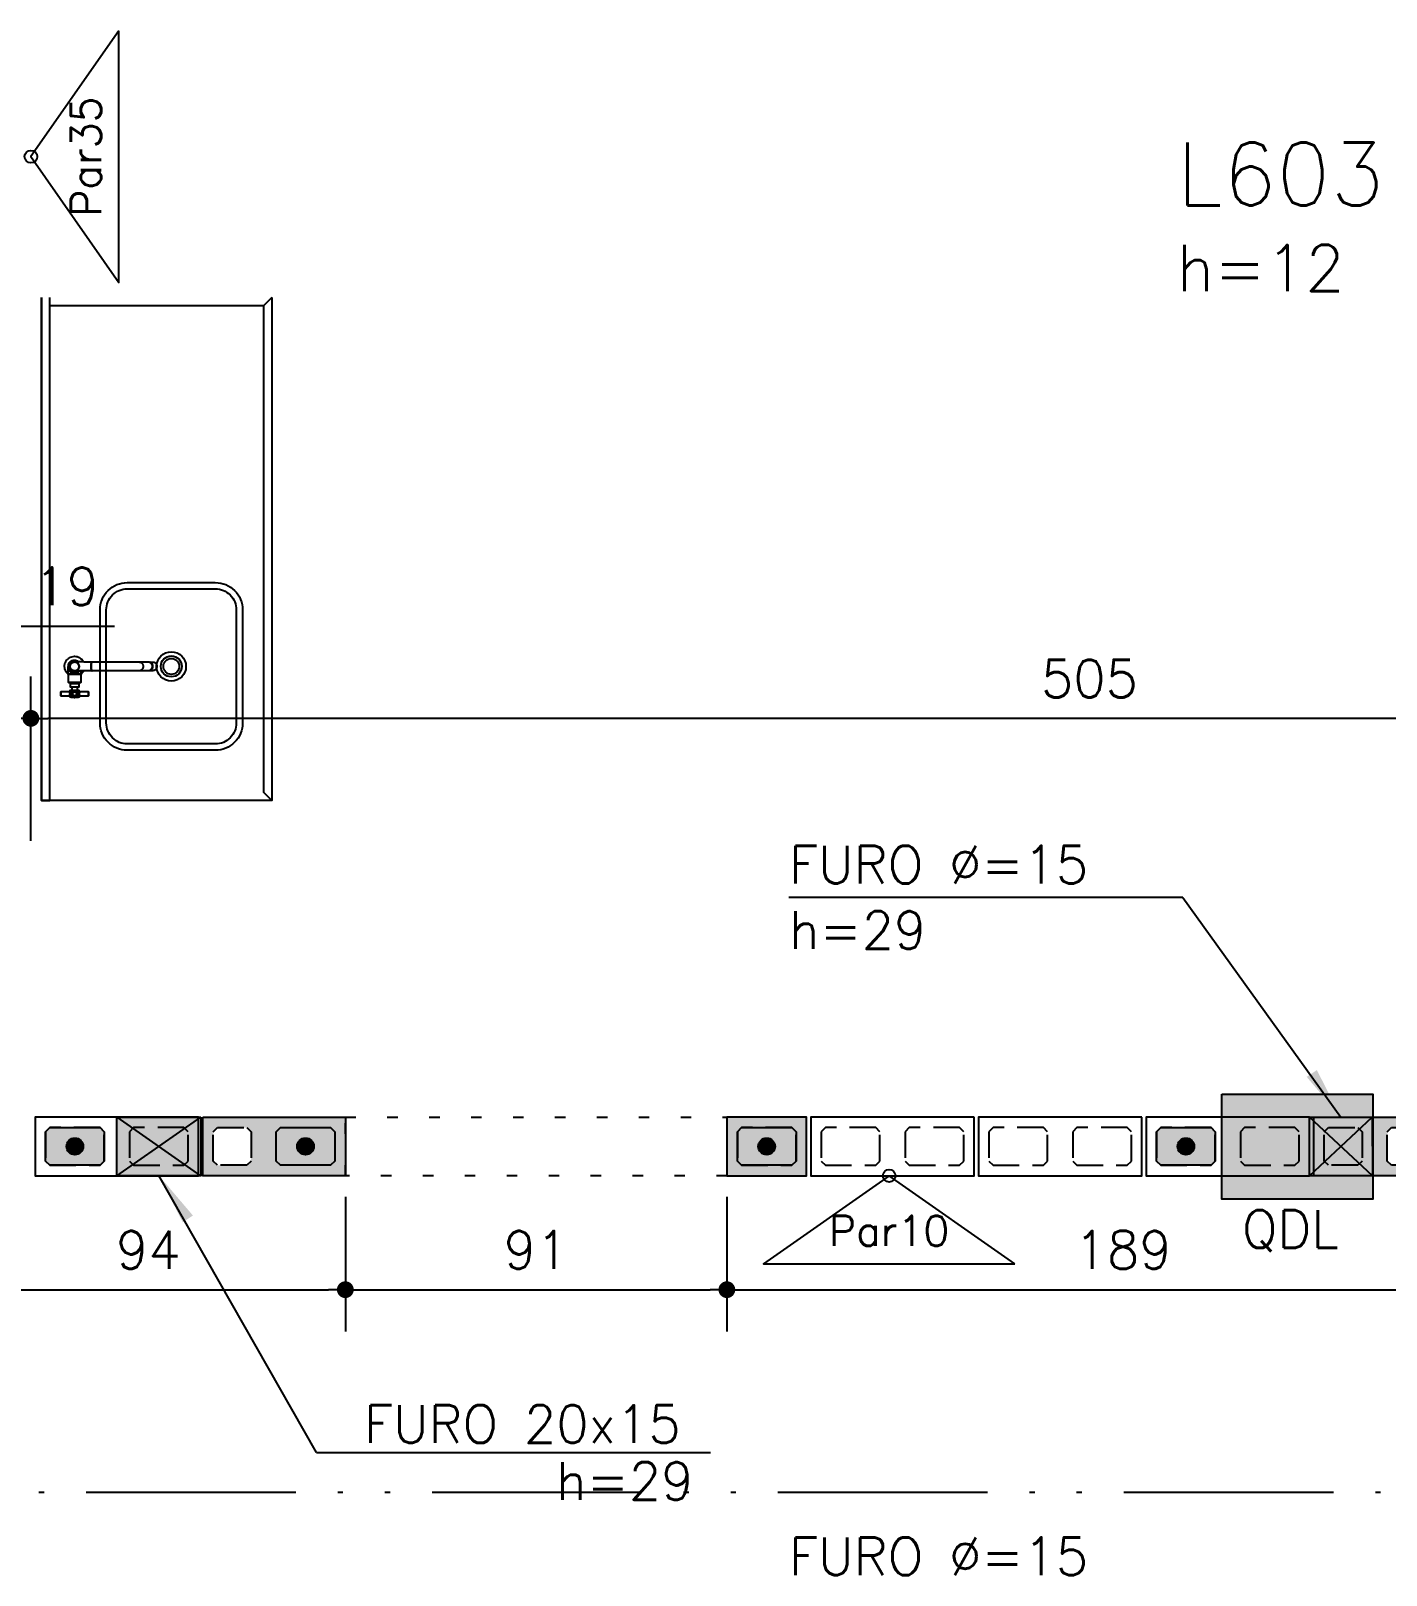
# Model space of a CAD drawing. Extents: x -14651 to 3496, y -4567 to 1191.
# Drawn here: x 1483.5 to 1806.8, y 391.1 to 759.5 of the extents above; entities that cross this region are included whole.
import ezdxf
from ezdxf.enums import TextEntityAlignment as Align

# ---------------------------------------------------------------- set-up
doc = ezdxf.new("R2010")
doc.units = 0
doc.header["$LTSCALE"] = 25
for name, pattern in [('DASHED2', [0.375, 0.25, -0.125]), ('ESTILO_TQS_0002', [0.4, 0.1, -0.3]), ('ESTILO_TQS_0004', [3.3, 2, -0.4, 0.05, -0.4, 0.05, -0.4])]:
    doc.linetypes.add(name, pattern=pattern)
for name, color, linetype in [('213', 252, 'Continuous'), ('241', 2, 'Continuous'), ('247', 50, 'Continuous'), ('248', 100, 'Continuous'), ('ABERTURAS', 53, 'Continuous'), ('ALVENARIA NÃO ESTRUTURAL', 242, 'Continuous'), ('Arranque', 14, 'Continuous'), ('COTA', 1, 'Continuous'), ('EIXOS', 1, 'ESTILO_TQS_0004'), ('FERRO', 5, 'Continuous'), ('H2', 252, 'Continuous'), ('L-D', 2, 'Continuous'), ('L-N', 4, 'Continuous'), ('Linha_fina', 1, 'Continuous'), ('Pena_2', 2, 'Continuous'), ('PORTA', 3, 'ESTILO_TQS_0002'), ('PROJ', 252, 'Continuous'), ('T1', 2, 'Continuous'), ('TJANELA', 2, 'Continuous'), ('VIGA', 3, 'Continuous')]:
    doc.layers.add(name, color=color, linetype=linetype)
doc.styles.add('COTA', font='romans.shx')
doc.styles.get("Standard").update_dxf_attribs({"font": 'romans.shx'})
doc.styles.add('Texto1', font='romans.shx', dxfattribs={"height": 9})
doc.dimstyles.new('forma', dxfattribs={"dimscale": 5, "dimtxt": 1.8, "dimasz": 0.8, "dimexe": 2, "dimexo": 1, "dimgap": 1, "dimtad": 1, "dimdec": 1, "dimzin": 9, "dimtxsty": 'COTA', "dimblk1": 'DOT', "dimblk2": 'DOT', "dimsah": 1, "dimcen": 0, "dimdle": 1, "dimclrd": 256, "dimclre": 256, "dimclrt": 2, "dimadec": 0, "dimazin": 0, "dimtfac": 1, "dimtdec": 0, "dimtmove": 0, "dimatfit": 3, "dimfxl": 1, "dimtolj": 1, "dimtzin": 0, "dimarcsym": 0})

# ---------------------------------------------------------------- blocks, each defined once
blk = doc.blocks.new('P3515')
at = {"layer": '248'}
h = blk.add_hatch(color=100, dxfattribs=at)
h.paths.add_polyline_path([(17, 7), (-17, 7), (-17, -7), (17, -7)])
h.paths.add_polyline_path([(-5.5, -3.5), (-6.5, -4.5), (-13.5, -4.5), (-14.5, -3.5), (-14.5, 3.5), (-13.5, 4.5), (-6.5, 4.5), (-5.5, 3.5)], flags=16)
h.paths.add_polyline_path([(0.5, 3.5), (1.5, 4.5), (13.5, 4.5), (14.5, 3.5), (14.5, -3.5), (13.5, -4.5), (1.5, -4.5), (0.5, -3.5)], flags=16)
blk.add_lwpolyline([(-17, -7), (17, -7), (17, 7), (-17, 7), (-17, -7)])
at = {"color": 1, "linetype": 'DASHED2'}
for points in [[(-14.5, -3.5), (-13.5, -4.5), (-6.5, -4.5), (-5.5, -3.5), (-5.5, 3.5), (-6.5, 4.5), (-13.5, 4.5), (-14.5, 3.5), (-14.5, -3.5)], [(0.5, -3.5), (1.5, -4.5), (13.5, -4.5), (14.5, -3.5), (14.5, 3.5), (13.5, 4.5), (1.5, 4.5), (0.5, 3.5), (0.5, -3.5)]]:
    blk.add_lwpolyline(points, dxfattribs=at)
blk = doc.blocks.new('P4015', base_point=(5842102.11612, -8124149.02973))
blk.add_lwpolyline([(5842082.61612, -8124156.02973), (5842121.61612, -8124156.02973), (5842121.61612, -8124142.02973), (5842082.61612, -8124142.02973), (5842082.61612, -8124156.02973)])
at = {"color": 1, "linetype": 'DASHED2'}
for points in [[(5842085.11612, -8124152.52973), (5842086.11612, -8124153.52973), (5842098.11612, -8124153.52973), (5842099.11612, -8124152.52973), (5842099.11612, -8124145.52973), (5842098.11612, -8124144.52973), (5842086.11612, -8124144.52973), (5842085.11612, -8124145.52973), (5842085.11612, -8124152.52973)], [(5842105.11612, -8124152.52973), (5842106.11612, -8124153.52973), (5842118.11612, -8124153.52973), (5842119.11612, -8124152.52973), (5842119.11612, -8124145.52973), (5842118.11612, -8124144.52973), (5842106.11612, -8124144.52973), (5842105.11612, -8124145.52973), (5842105.11612, -8124152.52973)]]:
    blk.add_lwpolyline(points, dxfattribs=at)
blk = doc.blocks.new('P2015')
at = {"layer": '247'}
h = blk.add_hatch(color=50, dxfattribs=at)
h.paths.add_polyline_path([(9.5, 7), (-9.5, 7), (-9.5, -7), (9.5, -7)])
h.paths.add_polyline_path([(6, -4.5), (-6, -4.5), (-7, -3.5), (-7, 3.5), (-6, 4.5), (6, 4.5), (7, 3.5), (7, -3.5)], flags=16)
blk.add_lwpolyline([(-9.5, -7), (9.5, -7), (9.5, 7), (-9.5, 7), (-9.5, -7)])
at = {"color": 1, "linetype": 'DASHED2'}
blk.add_lwpolyline([(-7, -3.5), (-6, -4.5), (6, -4.5), (7, -3.5), (7, 3.5), (6, 4.5), (-6, 4.5), (-7, 3.5), (-7, -3.5)], dxfattribs=at)
blk = doc.blocks.new('GR-1409')
at = {"layer": '213'}
h = blk.add_hatch(color=256, dxfattribs=at)
h.paths.add_polyline_path([(-6, 4.5), (-7, 3.5), (-7, -3.5), (-6, -4.5), (6, -4.5), (7, -3.5), (7, 3.5), (6, 4.5)])
h.paths.add_polyline_path([(-2, 0, 1), (2, 0, 1)], flags=16)
at = {"layer": 'Arranque'}
blk.add_hatch(color=256, dxfattribs=at).paths.add_polyline_path([(-2, 0, 1), (2, 0, 1)])
at = {"layer": '213'}
blk.add_lwpolyline([(-7, 3.5), (-6, 4.5), (6, 4.5), (7, 3.5), (7, -3.5), (6, -4.5), (-6, -4.5), (-7, -3.5), (-7, 3.5)], dxfattribs=at)
at = {"layer": 'FERRO', "linetype": 'Continuous'}
blk.add_circle((0, 0), 2, dxfattribs=at)
blk = doc.blocks.new('A$C8e916747')
at = {"layer": 'PROJ'}
for p, q in [((1657.24, -581.7), (1657.24, -581.7)), ((1657.24, -583.5), (1657.24, -581.7)), ((1658.78, -580.6), (1658.75, -580.6)), ((1658.82, -580.6), (1658.78, -580.6)), ((1660.25, -583.5), (1657.24, -583.5)), ((1660.22, -585.51), (1657.27, -585.51)), ((1657.54, -583.6), (1657.54, -583.5)), ((1658.75, -582.7), (1658.77, -582.7)), ((1658.77, -582.7), (1658.82, -582.7)), ((1659.95, -583.5), (1659.95, -583.6)), ((1660.25, -582.7), (1660.25, -583.5)), ((1655.54, -588.75), (1655.54, -587.64)), ((1659.92, -588.9), (1657.57, -588.9)), ((1657.59, -587.59), (1658.52, -587.59)), ((1657.74, -585.71), (1659.75, -585.71)), ((1659.6, -589.1), (1657.89, -589.1)), ((1658.97, -587.59), (1659.9, -587.59)), ((1661.95, -587.64), (1661.95, -588.75))]:
    blk.add_line(p, q, dxfattribs=at)
for points in [[(1705.81, -493.65), (1705.81, -613.65), (1650.81, -613.65), (1650.81, -493.65)], [(1650.81, -493.65), (1650.81, -613.65), (1652.81, -613.65), (1652.81, -493.65)], [(1703.81, -495.65), (1652.81, -495.65), (1652.81, -493.65)], [(1705.81, -493.65), (1703.81, -495.65), (1703.81, -611.65), (1705.81, -613.65)], [(1660.91, -582.7), (1658.81, -582.7), (1658.74, -582.7), (1658.67, -582.69), (1658.61, -582.69), (1658.56, -582.68), (1658.54, -582.68), (1658.51, -582.67), (1658.49, -582.67), (1658.48, -582.66), (1658.46, -582.66), (1658.45, -582.66), (1658.44, -582.65), (1658.42, -582.65), (1658.4, -582.64), (1658.38, -582.63), (1658.36, -582.63), (1658.35, -582.62), (1658.33, -582.61), (1658.31, -582.6), (1658.28, -582.59), (1658.25, -582.57), (1658.22, -582.56), (1658.19, -582.54), (1658.15, -582.51), (1658.1, -582.47), (1658.05, -582.43), (1657.99, -582.38), (1657.95, -582.33), (1657.9, -582.27), (1657.86, -582.21), (1657.82, -582.14), (1657.79, -582.07), (1657.76, -582), (1657.74, -581.93), (1657.72, -581.85), (1657.71, -581.78), (1657.7, -581.7), (1657.7, -581.62), (1657.71, -581.55), (1657.72, -581.47), (1657.73, -581.4), (1657.75, -581.32), (1657.78, -581.25), (1657.81, -581.18), (1657.85, -581.12), (1657.89, -581.05), (1657.93, -580.99), (1657.98, -580.94), (1658.02, -580.9), (1658.06, -580.86), (1658.08, -580.85), (1658.09, -580.83), (1658.11, -580.82), (1658.13, -580.81), (1658.15, -580.79), (1658.17, -580.78), (1658.19, -580.76), (1658.21, -580.75), (1658.24, -580.74), (1658.27, -580.72), (1658.3, -580.7), (1658.34, -580.69), (1658.42, -580.66), (1658.51, -580.64), (1658.6, -580.62), (1658.71, -580.6), (1658.81, -580.6)], [(1660.91, -580.6), (1658.78, -580.6)], [(1676.73, -582.64), (1676.87, -582.56), (1677, -582.46), (1677.11, -582.33), (1677.2, -582.18), (1677.27, -582.01), (1677.31, -581.83), (1677.32, -581.65), (1677.31, -581.47), (1677.27, -581.29), (1677.2, -581.13), (1677.11, -580.98), (1677, -580.85), (1676.87, -580.74), (1676.73, -580.66), (1676.72, -580.66)], [(1660.15, -583.6), (1657.34, -583.6)], [(1659.85, -585.61), (1657.64, -585.61)], [(1657.89, -589), (1659.6, -589)], [(1659.36, -586.62), (1658.13, -586.62)], [(1658.13, -587.39), (1659.36, -587.39)]]:
    blk.add_lwpolyline(points, dxfattribs=at)
for points in [[(1692.31, -601.65), (1671.31, -601.65, -0.414214), (1664.81, -595.15), (1664.81, -568.15, -0.414214), (1671.31, -561.65), (1692.31, -561.65, -0.414214), (1698.81, -568.15), (1698.81, -595.15, -0.414214)], [(1692.31, -600.15), (1671.31, -600.15, -0.414214), (1666.31, -595.15), (1666.31, -568.15, -0.414214), (1671.31, -563.15), (1692.31, -563.15, -0.414214), (1697.31, -568.15), (1697.31, -595.15, -0.414214)], [(1657.54, -583.6), (1657.54, -583.5), (1657.24, -583.5), (1657.24, -581.68), (1657.24, -581.7), (1657.25, -581.7), (1657.25, -581.53), (1657.29, -581.29), (1657.36, -581.06), (1657.48, -580.84), (1657.63, -580.65), (1657.81, -580.48), (1657.96, -580.37), (1658.18, -580.26), (1658.41, -580.19), (1658.65, -580.15), (1658.75, -580.15), (1658.99, -580.17), (1659.23, -580.23), (1659.45, -580.32), (1659.53, -580.37), (1659.73, -580.52), (1659.82, -580.6), (1658.8, -580.6), (1658.79, -580.6, -0.956818), (1658.79, -582.7), (1658.81, -582.7, -0.005512), (1658.78, -582.7), (1658.81, -582.7), (1660.25, -582.7), (1660.25, -583.5), (1659.95, -583.5), (1659.95, -583.6)], [(1657.57, -587.56, 0.023181), (1657.59, -587.59), (1658.52, -587.59), (1658.57, -587.58), (1658.64, -587.56), (1658.73, -587.56), (1658.82, -587.56), (1658.91, -587.58), (1658.97, -587.59), (1659.9, -587.59, 0.022959), (1659.92, -587.56, 0.366689), (1659.72, -587.39), (1659.36, -587.39), (1658.13, -587.39), (1657.77, -587.39, 0.366483)], [(1658.15, -588.27), (1658.14, -588.18), (1658.15, -588.1), (1658.16, -588.03), (1658.18, -587.97), (1658.2, -587.92), (1658.22, -587.87), (1658.25, -587.82), (1658.28, -587.78), (1658.31, -587.74), (1658.37, -587.69), (1658.43, -587.64), (1658.48, -587.61), (1658.52, -587.59), (1658.53, -587.63), (1658.54, -587.68, -0.192103), (1658.95, -587.68), (1658.96, -587.64), (1658.97, -587.59), (1659.02, -587.62), (1659.07, -587.65), (1659.11, -587.68), (1659.15, -587.71), (1659.18, -587.75), (1659.23, -587.81), (1659.28, -587.89), (1659.31, -587.98), (1659.33, -588.05), (1659.34, -588.1), (1659.34, -588.15), (1659.35, -588.2), (1659.34, -588.27), (1659.33, -588.35), (1659.31, -588.42), (1659.29, -588.47), (1659.27, -588.52), (1659.24, -588.57), (1659.21, -588.61), (1659.16, -588.67), (1659.09, -588.73), (1659.01, -588.78), (1658.92, -588.82), (1658.84, -588.84), (1658.78, -588.84), (1658.72, -588.84), (1658.66, -588.84), (1658.61, -588.83), (1658.55, -588.81), (1658.48, -588.78), (1658.42, -588.74), (1658.38, -588.71), (1658.34, -588.68), (1658.31, -588.64), (1658.28, -588.6), (1658.23, -588.54), (1658.19, -588.45), (1658.16, -588.36)], [(1658.97, -587.69), (1658.96, -587.69, -0.017847), (1659, -587.7), (1658.99, -587.7, -0.017789), (1659.03, -587.72), (1659.02, -587.72, -0.021587), (1659.06, -587.74), (1659.05, -587.73, -0.027178), (1659.1, -587.77), (1659.09, -587.76, -0.016694), (1659.12, -587.79), (1659.12, -587.79, -0.029524), (1659.16, -587.83), (1659.15, -587.82, -0.024437), (1659.19, -587.87), (1659.18, -587.86, -0.02481), (1659.21, -587.9), (1659.21, -587.89, -0.023752), (1659.23, -587.94), (1659.23, -587.93, -0.022023), (1659.25, -587.97), (1659.25, -587.96, -0.022441), (1659.27, -588.01), (1659.26, -588, -0.022868), (1659.28, -588.05), (1659.27, -588.04, -0.020181), (1659.29, -588.08), (1659.28, -588.08, -0.015814), (1659.29, -588.11), (1659.29, -588.1, -0.015915), (1659.29, -588.14), (1659.29, -588.13, -0.025741), (1659.3, -588.19), (1659.3, -588.18, -0.018498), (1659.3, -588.22), (1659.3, -588.22, -0.017313), (1659.29, -588.25), (1659.29, -588.25, -0.018157), (1659.29, -588.29), (1659.29, -588.28, -0.018149), (1659.28, -588.32), (1659.28, -588.31, -0.018439), (1659.27, -588.35), (1659.28, -588.34, -0.018647), (1659.26, -588.38), (1659.27, -588.37, -0.018581), (1659.25, -588.41), (1659.26, -588.4, -0.021766), (1659.24, -588.45), (1659.24, -588.44, -0.026407), (1659.21, -588.49), (1659.22, -588.48, -0.026609), (1659.19, -588.53), (1659.19, -588.52, -0.026914), (1659.16, -588.56), (1659.16, -588.55, -0.025672), (1659.12, -588.59), (1659.13, -588.59, -0.023779), (1659.09, -588.62), (1659.1, -588.62, -0.024124), (1659.06, -588.65), (1659.07, -588.64, -0.024539), (1659.02, -588.67), (1659.03, -588.67, -0.024082), (1658.98, -588.69), (1658.99, -588.69, -0.023177), (1658.95, -588.71), (1658.96, -588.7, -0.023669), (1658.91, -588.72), (1658.92, -588.72, -0.024126), (1658.87, -588.73), (1658.88, -588.73, -0.020906), (1658.83, -588.74), (1658.84, -588.74, -0.015716), (1658.8, -588.74), (1658.81, -588.74, -0.01579), (1658.78, -588.74), (1658.78, -588.74, -0.016075), (1658.75, -588.75), (1658.76, -588.75, -0.016281), (1658.72, -588.74), (1658.73, -588.74, -0.016316), (1658.69, -588.74), (1658.7, -588.74, -0.01533), (1658.66, -588.74), (1658.67, -588.74, -0.013711), (1658.64, -588.74), (1658.65, -588.74, -0.013749), (1658.62, -588.73), (1658.62, -588.73, -0.013768), (1658.59, -588.72), (1658.6, -588.73, -0.015624), (1658.57, -588.72), (1658.57, -588.72, -0.018303), (1658.54, -588.7), (1658.54, -588.71, -0.018249), (1658.51, -588.69), (1658.51, -588.69, -0.018455), (1658.48, -588.68), (1658.49, -588.68, -0.018647), (1658.45, -588.66), (1658.46, -588.66, -0.018591), (1658.42, -588.64), (1658.43, -588.65, -0.021186), (1658.39, -588.62), (1658.4, -588.62, -0.025016), (1658.36, -588.59), (1658.37, -588.6, -0.025258), (1658.33, -588.56), (1658.34, -588.56, -0.025603), (1658.3, -588.52), (1658.31, -588.53, -0.024312), (1658.28, -588.49), (1658.28, -588.49, -0.022281), (1658.26, -588.45), (1658.26, -588.46, -0.022662), (1658.24, -588.42), (1658.24, -588.42, -0.023081), (1658.23, -588.38), (1658.23, -588.39, -0.023127), (1658.21, -588.34), (1658.22, -588.35, -0.022918), (1658.2, -588.3), (1658.21, -588.31, -0.020264), (1658.2, -588.27), (1658.2, -588.27, -0.015918), (1658.2, -588.24), (1658.2, -588.24, -0.015999), (1658.19, -588.21), (1658.19, -588.22, -0.556946)], [(1658.29, -588.19, -1), (1659.2, -588.19, -1)]]:
    blk.add_lwpolyline(points, format="xyb", close=True, dxfattribs=at)
for points in [[(1662.82, -582.61), (1662.79, -582.55), (1662.76, -582.47), (1662.74, -582.4), (1662.73, -582.34), (1662.72, -582.28), (1662.71, -582.22), (1662.7, -582.14), (1662.69, -582.07), (1662.68, -581.99), (1662.67, -581.91), (1662.67, -581.82), (1662.67, -581.74), (1662.67, -581.65), (1662.67, -581.56), (1662.67, -581.48), (1662.67, -581.39), (1662.68, -581.31), (1662.69, -581.23), (1662.7, -581.16), (1662.71, -581.09), (1662.72, -581.02), (1662.73, -580.96), (1662.74, -580.91), (1662.76, -580.83), (1662.79, -580.75), (1662.82, -580.69), (1662.85, -580.65), (1662.88, -580.61), (1662.9, -580.61), (1662.88, -580.61), (1662.87, -580.63), (1662.85, -580.64), (1662.84, -580.66), (1662.82, -580.68), (1662.81, -580.71), (1662.8, -580.74), (1662.78, -580.77), (1662.77, -580.81), (1662.76, -580.86), (1662.74, -580.91), (1662.73, -580.96), (1662.72, -581.02), (1662.71, -581.09), (1662.7, -581.16), (1662.69, -581.23), (1662.68, -581.31), (1662.67, -581.39), (1662.67, -581.48), (1662.67, -581.56), (1662.67, -581.65), (1662.67, -581.74), (1662.67, -581.82), (1662.67, -581.91), (1662.68, -581.99), (1662.69, -582.07), (1662.7, -582.14), (1662.71, -582.22), (1662.72, -582.28), (1662.73, -582.34), (1662.74, -582.4), (1662.76, -582.45), (1662.77, -582.49), (1662.78, -582.53), (1662.8, -582.56), (1662.81, -582.59), (1662.82, -582.62), (1662.84, -582.64), (1662.85, -582.66), (1662.87, -582.68), (1662.9, -582.7), (1662.91, -582.7), (1662.88, -582.69), (1662.85, -582.65)], [(1657.5, -588.7), (1657.51, -588.68), (1657.52, -588.66), (1657.53, -588.64), (1657.54, -588.61), (1657.56, -588.58), (1657.57, -588.55), (1657.59, -588.51), (1657.6, -588.47), (1657.61, -588.44), (1657.62, -588.41), (1657.62, -588.38), (1657.63, -588.36), (1657.63, -588.33), (1657.64, -588.3), (1657.64, -588.28), (1657.64, -588.25), (1657.65, -588.22), (1657.65, -588.19), (1657.65, -588.16), (1657.64, -588.14), (1657.64, -588.11), (1657.64, -588.07), (1657.63, -588.03), (1657.62, -587.99), (1657.61, -587.95), (1657.6, -587.92), (1657.59, -587.89), (1657.57, -587.85), (1657.56, -587.82), (1657.54, -587.78), (1657.53, -587.76), (1657.52, -587.74), (1657.51, -587.72), (1657.5, -587.7), (1657.49, -587.68), (1657.5, -587.68), (1657.52, -587.68), (1657.54, -587.67), (1657.55, -587.66), (1657.56, -587.65), (1657.57, -587.64), (1657.58, -587.62), (1657.59, -587.61), (1657.59, -587.59), (1657.61, -587.64), (1657.63, -587.7), (1657.66, -587.77), (1657.68, -587.85), (1657.71, -587.93), (1657.72, -588.02), (1657.73, -588.12), (1657.73, -588.21), (1657.73, -588.29), (1657.72, -588.36), (1657.71, -588.41), (1657.7, -588.47), (1657.69, -588.52), (1657.68, -588.56), (1657.66, -588.63), (1657.63, -588.7), (1657.61, -588.76), (1657.59, -588.8), (1657.58, -588.82), (1657.58, -588.81), (1657.59, -588.79), (1657.6, -588.77), (1657.61, -588.74), (1657.62, -588.72), (1657.64, -588.68), (1657.65, -588.65), (1657.66, -588.61), (1657.68, -588.56), (1657.69, -588.52), (1657.7, -588.47), (1657.71, -588.41), (1657.72, -588.38), (1657.72, -588.34), (1657.73, -588.31), (1657.73, -588.27), (1657.73, -588.23), (1657.73, -588.19), (1657.73, -588.14), (1657.73, -588.1), (1657.72, -588.05), (1657.72, -588), (1657.71, -587.96), (1657.7, -587.91), (1657.69, -587.87), (1657.68, -587.83), (1657.67, -587.79), (1657.65, -587.75), (1657.64, -587.71), (1657.63, -587.68), (1657.62, -587.65), (1657.61, -587.63), (1657.6, -587.61), (1657.59, -587.6), (1657.58, -587.64), (1657.54, -587.68), (1657.49, -587.69), (1657.52, -587.73), (1657.54, -587.77), (1657.57, -587.83), (1657.59, -587.9), (1657.62, -587.97), (1657.63, -588.05), (1657.64, -588.12), (1657.65, -588.18), (1657.65, -588.23), (1657.64, -588.29), (1657.63, -588.36), (1657.61, -588.42), (1657.59, -588.49), (1657.56, -588.56), (1657.54, -588.62), (1657.51, -588.68)], [(1659.77, -588.36), (1659.76, -588.29), (1659.76, -588.24), (1659.76, -588.19), (1659.76, -588.12), (1659.77, -588.04), (1659.78, -587.97), (1659.79, -587.92), (1659.8, -587.87), (1659.82, -587.8), (1659.85, -587.72), (1659.87, -587.66), (1659.9, -587.6), (1659.91, -587.62), (1659.9, -587.59), (1659.89, -587.6), (1659.89, -587.62), (1659.88, -587.64), (1659.87, -587.67), (1659.85, -587.7), (1659.84, -587.74), (1659.83, -587.78), (1659.81, -587.82), (1659.8, -587.87), (1659.79, -587.92), (1659.78, -587.97), (1659.77, -588.03), (1659.77, -588.06), (1659.76, -588.1), (1659.76, -588.14), (1659.76, -588.19), (1659.76, -588.24), (1659.76, -588.29), (1659.77, -588.34), (1659.77, -588.39), (1659.78, -588.43), (1659.79, -588.47), (1659.8, -588.52), (1659.81, -588.56), (1659.82, -588.6), (1659.84, -588.64), (1659.85, -588.67), (1659.86, -588.71), (1659.88, -588.74), (1659.89, -588.76), (1659.89, -588.78), (1659.91, -588.81), (1659.92, -588.83), (1659.9, -588.8), (1659.88, -588.75), (1659.86, -588.69), (1659.83, -588.62), (1659.81, -588.54), (1659.79, -588.45)], [(1659.97, -587.73), (1659.96, -587.75), (1659.95, -587.78), (1659.94, -587.81), (1659.92, -587.84), (1659.9, -587.88), (1659.89, -587.92), (1659.88, -587.96), (1659.87, -587.99), (1659.86, -588.02), (1659.86, -588.05), (1659.85, -588.09), (1659.85, -588.12), (1659.85, -588.15), (1659.84, -588.18), (1659.84, -588.21), (1659.85, -588.24), (1659.85, -588.26), (1659.85, -588.29), (1659.85, -588.32), (1659.86, -588.36), (1659.87, -588.4), (1659.88, -588.43), (1659.89, -588.47), (1659.9, -588.5), (1659.92, -588.54), (1659.93, -588.57), (1659.94, -588.6), (1659.95, -588.6), (1659.96, -588.63), (1659.97, -588.66), (1659.98, -588.68), (1659.99, -588.69), (1660.01, -588.72), (1660.02, -588.73), (1660, -588.71), (1659.98, -588.67), (1659.95, -588.62), (1659.92, -588.55), (1659.9, -588.48), (1659.87, -588.41), (1659.86, -588.34), (1659.85, -588.28), (1659.84, -588.22), (1659.84, -588.16), (1659.85, -588.1), (1659.86, -588.04), (1659.87, -587.98), (1659.9, -587.9), (1659.93, -587.83), (1659.95, -587.77), (1659.98, -587.71), (1659.99, -587.7), (1659.99, -587.71)]]:
    blk.add_lwpolyline(points, close=True, dxfattribs=at)
blk.add_polyline3d([(1677.44, -582.69, 0), (1676.57, -582.69, 0), (1676.42, -582.7, 0), (1674.16, -582.7, 0), (1660.91, -582.7, 0), (1660.76, -582.97, 0), (1660.57, -583.22, 0), (1660.35, -583.44, 0), (1660.15, -583.6, 0), (1660.22, -583.6, 0), (1660.22, -585.51, 0), (1660.12, -585.61, 0), (1659.85, -585.61, 0), (1659.75, -585.71, 0), (1659.75, -586.62, 0), (1659.36, -586.62, 0), (1659.36, -587.39, 0), (1659.72, -587.39, 0), (1659.92, -587.56, 0), (1660.02, -587.64, 0), (1661.95, -587.64, 0), (1662.05, -587.74, 0), (1662.05, -588.65, 0), (1661.95, -588.75, 0), (1660.02, -588.75, 0), (1659.92, -588.85, 0), (1659.92, -588.9, 0), (1659.82, -589, 0), (1659.6, -589, 0), (1659.6, -589.1, 0), (1658.83, -589.18, 0), (1658.66, -589.18, 0), (1657.89, -589.1, 0), (1657.89, -589, 0), (1657.67, -589, 0), (1657.57, -588.9, 0), (1657.57, -588.85, 0), (1657.47, -588.75, 0), (1655.54, -588.75, 0), (1655.44, -588.65, 0), (1655.44, -587.74, 0), (1655.54, -587.64, 0), (1657.47, -587.64, 0), (1657.57, -587.56, 0), (1657.77, -587.39, 0), (1658.13, -587.39, 0), (1658.13, -586.62, 0), (1657.74, -586.62, 0), (1657.74, -585.71, 0), (1657.64, -585.61, 0), (1657.37, -585.61, 0), (1657.27, -585.51, 0), (1657.27, -583.6, 0), (1657.34, -583.6, 0), (1657.1, -583.4, 0), (1656.89, -583.18, 0), (1656.7, -582.92, 0), (1656.56, -582.65, 0), (1656.45, -582.36, 0), (1656.38, -582.06, 0), (1656.34, -581.75, 0), (1656.34, -581.65, 0), (1656.36, -581.34, 0), (1656.42, -581.04, 0), (1656.52, -580.74, 0), (1656.65, -580.46, 0), (1656.82, -580.2, 0), (1657.03, -579.97, 0), (1657.26, -579.76, 0), (1657.51, -579.59, 0), (1657.79, -579.44, 0), (1658.08, -579.34, 0), (1658.38, -579.27, 0), (1658.69, -579.25, 0), (1658.75, -579.25, 0), (1659.05, -579.27, 0), (1659.36, -579.33, 0), (1659.65, -579.42, 0), (1659.93, -579.56, 0), (1660.19, -579.73, 0), (1660.43, -579.93, 0), (1660.63, -580.16, 0), (1660.81, -580.42, 0), (1660.91, -580.6, 0), (1674.16, -580.6, 0), (1676.42, -580.6, 0), (1676.57, -580.62, 0), (1677.44, -580.62, 0), (1677.6, -580.63, 0), (1677.75, -580.68, 0), (1677.89, -580.75, 0), (1678.02, -580.86, 0), (1678.13, -580.99, 0), (1678.22, -581.13, 0), (1678.28, -581.3, 0), (1678.32, -581.47, 0), (1678.34, -581.65, 0), (1678.32, -581.83, 0), (1678.28, -582, 0), (1678.22, -582.17, 0), (1678.13, -582.32, 0), (1678.02, -582.44, 0), (1677.89, -582.55, 0), (1677.75, -582.62, 0), (1677.6, -582.67, 0), (1677.44, -582.69, 0)], close=True, dxfattribs=at)
for points in [[(1657.24, -581.7, 0), (1657.24, -581.71, 0), (1657.25, -581.76, 0), (1657.25, -581.84, 0), (1657.26, -581.95, 0), (1657.29, -582.09, 0), (1657.33, -582.24, 0), (1657.38, -582.4, 0), (1657.45, -582.56, 0), (1657.53, -582.71, 0), (1657.63, -582.86, 0), (1657.71, -582.95, 0), (1657.79, -583.05, 0), (1657.86, -583.11, 0), (1657.93, -583.16, 0), (1658, -583.22, 0), (1658.07, -583.26, 0), (1658.15, -583.31, 0), (1658.23, -583.35, 0), (1658.32, -583.38, 0), (1658.41, -583.41, 0), (1658.49, -583.43, 0), (1658.55, -583.44, 0), (1658.62, -583.45, 0), (1658.68, -583.45, 0), (1658.74, -583.45, 0), (1658.8, -583.45, 0), (1658.86, -583.45, 0), (1658.93, -583.44, 0), (1658.99, -583.43, 0), (1659.05, -583.42, 0), (1659.12, -583.4, 0), (1659.18, -583.38, 0), (1659.25, -583.35, 0), (1659.34, -583.3, 0), (1659.43, -583.25, 0), (1659.53, -583.19, 0), (1659.62, -583.11, 0), (1659.71, -583.03, 0), (1659.79, -582.95, 0), (1659.86, -582.85, 0), (1659.93, -582.76, 0), (1659.97, -582.7, 0)], [(1659.82, -582.7, 0), (1659.64, -582.86, 0), (1659.43, -582.99, 0), (1659.2, -583.08, 0), (1658.96, -583.14, 0), (1658.72, -583.15, 0), (1658.47, -583.13, 0), (1658.24, -583.07, 0), (1658.01, -582.96, 0), (1657.81, -582.83, 0), (1657.63, -582.66, 0), (1657.48, -582.47, 0), (1657.37, -582.25, 0), (1657.29, -582.02, 0), (1657.25, -581.78, 0), (1657.25, -581.53, 0), (1657.29, -581.29, 0), (1657.36, -581.06, 0), (1657.48, -580.84, 0), (1657.63, -580.65, 0), (1657.81, -580.48, 0), (1657.96, -580.37, 0)], [(1657.96, -580.37, 0), (1658.18, -580.26, 0), (1658.41, -580.19, 0), (1658.65, -580.15, 0), (1658.75, -580.15, 0)], [(1658.75, -580.15, 0), (1658.99, -580.17, 0), (1659.23, -580.23, 0), (1659.45, -580.32, 0), (1659.53, -580.37, 0)], [(1659.53, -580.37, 0), (1659.73, -580.52, 0), (1659.82, -580.6, 0)], [(1662.92, -580.6, 0), (1662.91, -580.6, 0), (1662.9, -580.61, 0), (1662.88, -580.61, 0), (1662.87, -580.63, 0), (1662.85, -580.64, 0), (1662.84, -580.66, 0), (1662.82, -580.68, 0), (1662.81, -580.71, 0), (1662.8, -580.74, 0), (1662.78, -580.77, 0), (1662.77, -580.81, 0), (1662.76, -580.86, 0), (1662.74, -580.91, 0), (1662.73, -580.96, 0), (1662.72, -581.02, 0), (1662.71, -581.09, 0), (1662.7, -581.16, 0), (1662.69, -581.23, 0), (1662.68, -581.31, 0), (1662.67, -581.39, 0), (1662.67, -581.48, 0), (1662.67, -581.56, 0), (1662.67, -581.65, 0), (1662.67, -581.74, 0), (1662.67, -581.82, 0), (1662.67, -581.91, 0), (1662.68, -581.99, 0), (1662.69, -582.07, 0), (1662.7, -582.14, 0), (1662.71, -582.22, 0), (1662.72, -582.28, 0), (1662.73, -582.34, 0), (1662.74, -582.4, 0), (1662.76, -582.45, 0), (1662.77, -582.49, 0), (1662.78, -582.53, 0), (1662.8, -582.56, 0), (1662.81, -582.59, 0), (1662.82, -582.62, 0), (1662.84, -582.64, 0), (1662.85, -582.66, 0), (1662.87, -582.68, 0), (1662.88, -582.69, 0), (1662.9, -582.69, 0), (1662.91, -582.7, 0), (1662.92, -582.7, 0)], [(1674.16, -580.6, 0), (1674.17, -580.6, 0), (1674.25, -580.61, 0), (1674.32, -580.62, 0), (1674.4, -580.64, 0), (1674.47, -580.66, 0), (1674.54, -580.7, 0), (1674.61, -580.74, 0), (1674.68, -580.78, 0), (1674.74, -580.84, 0), (1674.8, -580.9, 0), (1674.85, -580.96, 0), (1674.9, -581.03, 0), (1674.94, -581.1, 0), (1674.98, -581.18, 0), (1675.01, -581.26, 0), (1675.04, -581.35, 0), (1675.06, -581.43, 0), (1675.07, -581.52, 0), (1675.08, -581.61, 0), (1675.08, -581.7, 0), (1675.07, -581.78, 0), (1675.06, -581.87, 0), (1675.04, -581.96, 0), (1675.01, -582.04, 0), (1674.98, -582.12, 0), (1674.94, -582.2, 0), (1674.9, -582.27, 0), (1674.85, -582.34, 0), (1674.8, -582.41, 0), (1674.74, -582.46, 0), (1674.68, -582.52, 0), (1674.61, -582.56, 0), (1674.54, -582.6, 0), (1674.47, -582.64, 0), (1674.4, -582.66, 0), (1674.32, -582.68, 0), (1674.25, -582.7, 0), (1674.17, -582.7, 0), (1674.16, -582.7, 0)], [(1676.68, -580.65, 0), (1676.83, -580.71, 0), (1676.97, -580.8, 0), (1677.09, -580.91, 0), (1677.19, -581.05, 0), (1677.27, -581.2, 0), (1677.33, -581.37, 0), (1677.36, -581.55, 0), (1677.36, -581.73, 0), (1677.33, -581.9, 0), (1677.28, -582.07, 0), (1677.21, -582.23, 0), (1677.11, -582.37, 0), (1676.99, -582.49, 0), (1676.86, -582.58, 0), (1676.71, -582.65, 0), (1676.68, -582.65, 0)], [(1657.49, -587.68, 0), (1657.5, -587.7, 0), (1657.51, -587.72, 0), (1657.52, -587.74, 0), (1657.53, -587.76, 0), (1657.54, -587.78, 0), (1657.56, -587.82, 0), (1657.57, -587.85, 0), (1657.59, -587.89, 0), (1657.6, -587.92, 0), (1657.61, -587.95, 0), (1657.62, -587.99, 0), (1657.63, -588.03, 0), (1657.64, -588.07, 0), (1657.64, -588.11, 0), (1657.64, -588.14, 0), (1657.65, -588.16, 0), (1657.65, -588.19, 0), (1657.65, -588.22, 0), (1657.64, -588.25, 0), (1657.64, -588.28, 0), (1657.64, -588.3, 0), (1657.63, -588.33, 0), (1657.63, -588.36, 0), (1657.62, -588.38, 0), (1657.62, -588.41, 0), (1657.61, -588.44, 0), (1657.6, -588.47, 0), (1657.59, -588.51, 0), (1657.57, -588.55, 0), (1657.56, -588.58, 0), (1657.54, -588.61, 0), (1657.53, -588.64, 0), (1657.52, -588.66, 0), (1657.51, -588.68, 0), (1657.5, -588.7, 0), (1657.49, -588.71, 0), (1657.48, -588.73, 0), (1657.47, -588.73, 0), (1657.47, -588.74, 0), (1657.47, -588.74, 0), (1657.47, -588.75, 0)], [(1657.59, -587.59, 0), (1657.59, -587.61, 0), (1657.58, -587.62, 0), (1657.57, -587.64, 0), (1657.56, -587.65, 0), (1657.55, -587.66, 0), (1657.54, -587.67, 0), (1657.52, -587.68, 0), (1657.5, -587.68, 0), (1657.49, -587.68, 0)], [(1657.57, -588.85, 0), (1657.57, -588.84, 0), (1657.57, -588.84, 0), (1657.57, -588.83, 0), (1657.58, -588.82, 0), (1657.58, -588.81, 0), (1657.59, -588.79, 0), (1657.6, -588.77, 0), (1657.61, -588.74, 0), (1657.62, -588.72, 0), (1657.64, -588.68, 0), (1657.65, -588.65, 0), (1657.66, -588.61, 0), (1657.68, -588.56, 0), (1657.69, -588.52, 0), (1657.7, -588.47, 0), (1657.71, -588.41, 0), (1657.72, -588.38, 0), (1657.72, -588.34, 0), (1657.73, -588.31, 0), (1657.73, -588.27, 0), (1657.73, -588.23, 0), (1657.73, -588.19, 0), (1657.73, -588.14, 0), (1657.73, -588.1, 0), (1657.72, -588.05, 0), (1657.72, -588, 0), (1657.71, -587.96, 0), (1657.7, -587.91, 0), (1657.69, -587.87, 0), (1657.68, -587.83, 0), (1657.67, -587.79, 0), (1657.65, -587.75, 0), (1657.64, -587.71, 0), (1657.63, -587.68, 0), (1657.62, -587.65, 0), (1657.61, -587.63, 0), (1657.6, -587.61, 0), (1657.59, -587.59, 0)], [(1658.52, -587.59, 0), (1658.49, -587.6, 0), (1658.47, -587.62, 0), (1658.45, -587.63, 0), (1658.43, -587.64, 0), (1658.39, -587.67, 0), (1658.35, -587.7, 0), (1658.31, -587.74, 0), (1658.28, -587.78, 0), (1658.25, -587.82, 0), (1658.22, -587.87, 0), (1658.2, -587.92, 0), (1658.18, -587.97, 0), (1658.17, -588.01, 0), (1658.16, -588.05, 0), (1658.15, -588.08, 0), (1658.15, -588.12, 0), (1658.15, -588.16, 0), (1658.15, -588.2, 0), (1658.15, -588.24, 0), (1658.15, -588.29, 0), (1658.16, -588.34, 0), (1658.17, -588.39, 0), (1658.19, -588.43, 0), (1658.2, -588.47, 0), (1658.22, -588.52, 0), (1658.25, -588.56, 0), (1658.28, -588.6, 0), (1658.31, -588.64, 0), (1658.34, -588.68, 0), (1658.38, -588.71, 0), (1658.41, -588.73, 0), (1658.44, -588.75, 0), (1658.47, -588.77, 0), (1658.5, -588.79, 0), (1658.53, -588.8, 0), (1658.57, -588.82, 0), (1658.59, -588.82, 0), (1658.62, -588.83, 0), (1658.64, -588.84, 0), (1658.67, -588.84, 0), (1658.7, -588.84, 0), (1658.73, -588.84, 0), (1658.76, -588.84, 0), (1658.79, -588.84, 0), (1658.82, -588.84, 0), (1658.85, -588.83, 0), (1658.9, -588.82, 0), (1658.94, -588.81, 0), (1658.98, -588.79, 0), (1659.03, -588.77, 0), (1659.07, -588.74, 0), (1659.1, -588.72, 0), (1659.14, -588.68, 0), (1659.17, -588.65, 0), (1659.21, -588.61, 0), (1659.24, -588.57, 0), (1659.27, -588.52, 0), (1659.29, -588.47, 0), (1659.31, -588.42, 0), (1659.33, -588.36, 0), (1659.33, -588.32, 0), (1659.34, -588.29, 0), (1659.34, -588.25, 0), (1659.35, -588.2, 0), (1659.34, -588.15, 0), (1659.34, -588.1, 0), (1659.33, -588.05, 0), (1659.32, -588, 0), (1659.3, -587.96, 0), (1659.29, -587.91, 0), (1659.27, -587.87, 0), (1659.24, -587.83, 0), (1659.22, -587.79, 0), (1659.18, -587.75, 0), (1659.15, -587.71, 0), (1659.11, -587.68, 0), (1659.07, -587.65, 0), (1659.04, -587.63, 0), (1659.01, -587.61, 0), (1658.97, -587.59, 0)], [(1659.3, -588.19, 0), (1659.3, -588.21, 0), (1659.29, -588.24, 0), (1659.29, -588.27, 0), (1659.29, -588.3, 0), (1659.28, -588.33, 0), (1659.27, -588.36, 0), (1659.26, -588.4, 0), (1659.25, -588.43, 0), (1659.22, -588.47, 0), (1659.2, -588.51, 0), (1659.17, -588.54, 0), (1659.14, -588.58, 0), (1659.11, -588.61, 0), (1659.08, -588.63, 0), (1659.04, -588.66, 0), (1659, -588.68, 0), (1658.97, -588.7, 0), (1658.93, -588.71, 0), (1658.89, -588.73, 0), (1658.85, -588.74, 0), (1658.82, -588.74, 0), (1658.79, -588.74, 0), (1658.76, -588.74, 0), (1658.73, -588.75, 0), (1658.71, -588.74, 0), (1658.68, -588.74, 0), (1658.65, -588.74, 0), (1658.63, -588.73, 0), (1658.61, -588.73, 0), (1658.58, -588.72, 0), (1658.55, -588.71, 0), (1658.52, -588.7, 0), (1658.49, -588.68, 0), (1658.46, -588.67, 0), (1658.44, -588.65, 0), (1658.41, -588.63, 0), (1658.38, -588.6, 0), (1658.34, -588.57, 0), (1658.31, -588.54, 0), (1658.29, -588.5, 0), (1658.27, -588.47, 0), (1658.25, -588.43, 0), (1658.23, -588.4, 0), (1658.22, -588.36, 0), (1658.21, -588.32, 0), (1658.2, -588.28, 0), (1658.2, -588.25, 0), (1658.19, -588.22, 0), (1658.19, -588.2, 0), (1658.19, -588.19, 0)], [(1658.97, -587.59, 0), (1658.93, -587.58, 0), (1658.89, -587.57, 0), (1658.85, -587.57, 0), (1658.8, -587.56, 0), (1658.76, -587.56, 0), (1658.71, -587.56, 0), (1658.66, -587.56, 0), (1658.62, -587.57, 0), (1658.57, -587.58, 0), (1658.52, -587.59, 0)], [(1658.53, -587.68, 0), (1658.54, -587.68, 0), (1658.54, -587.68, 0), (1658.54, -587.67, 0), (1658.54, -587.66, 0), (1658.53, -587.65, 0), (1658.53, -587.63, 0), (1658.53, -587.62, 0), (1658.52, -587.6, 0), (1658.52, -587.59, 0)], [(1658.97, -587.59, 0), (1658.97, -587.61, 0), (1658.96, -587.62, 0), (1658.96, -587.64, 0), (1658.96, -587.65, 0), (1658.95, -587.66, 0), (1658.95, -587.67, 0), (1658.95, -587.68, 0), (1658.95, -587.68, 0), (1658.96, -587.68, 0)], [(1658.96, -587.68, 0), (1658.98, -587.7, 0), (1659.01, -587.71, 0), (1659.04, -587.73, 0), (1659.08, -587.76, 0), (1659.12, -587.79, 0), (1659.12, -587.79, 0), (1659.15, -587.82, 0), (1659.18, -587.85, 0), (1659.2, -587.88, 0), (1659.22, -587.92, 0), (1659.24, -587.96, 0), (1659.26, -587.99, 0), (1659.27, -588.03, 0), (1659.28, -588.07, 0), (1659.29, -588.1, 0), (1659.29, -588.12, 0), (1659.29, -588.15, 0), (1659.3, -588.18, 0), (1659.3, -588.19, 0)], [(1659.9, -587.59, 0), (1659.89, -587.6, 0), (1659.89, -587.62, 0), (1659.88, -587.64, 0), (1659.87, -587.67, 0), (1659.85, -587.7, 0), (1659.84, -587.74, 0), (1659.83, -587.78, 0), (1659.81, -587.82, 0), (1659.8, -587.87, 0), (1659.79, -587.92, 0), (1659.78, -587.97, 0), (1659.77, -588.03, 0), (1659.77, -588.06, 0), (1659.76, -588.1, 0), (1659.76, -588.14, 0), (1659.76, -588.19, 0), (1659.76, -588.24, 0), (1659.76, -588.29, 0), (1659.77, -588.34, 0), (1659.77, -588.39, 0), (1659.78, -588.43, 0), (1659.79, -588.47, 0), (1659.8, -588.52, 0), (1659.81, -588.56, 0), (1659.82, -588.6, 0), (1659.84, -588.64, 0), (1659.85, -588.67, 0), (1659.86, -588.71, 0), (1659.88, -588.74, 0), (1659.89, -588.76, 0), (1659.89, -588.78, 0), (1659.9, -588.8, 0), (1659.91, -588.81, 0), (1659.91, -588.82, 0), (1659.92, -588.83, 0), (1659.92, -588.84, 0), (1659.92, -588.84, 0), (1659.92, -588.84, 0), (1659.92, -588.85, 0)], [(1660.02, -588.75, 0), (1660.02, -588.74, 0), (1660.02, -588.74, 0), (1660.02, -588.74, 0), (1660.02, -588.73, 0), (1660.01, -588.72, 0), (1660, -588.71, 0), (1660, -588.7, 0), (1659.99, -588.69, 0), (1659.98, -588.68, 0), (1659.97, -588.66, 0), (1659.96, -588.63, 0), (1659.95, -588.6, 0), (1659.94, -588.6, 0), (1659.93, -588.57, 0), (1659.92, -588.54, 0), (1659.9, -588.5, 0), (1659.89, -588.47, 0), (1659.88, -588.43, 0), (1659.87, -588.4, 0), (1659.86, -588.36, 0), (1659.85, -588.32, 0), (1659.85, -588.29, 0), (1659.85, -588.26, 0), (1659.85, -588.24, 0), (1659.84, -588.21, 0), (1659.84, -588.18, 0), (1659.85, -588.15, 0), (1659.85, -588.12, 0), (1659.85, -588.09, 0), (1659.86, -588.05, 0), (1659.86, -588.02, 0), (1659.87, -587.99, 0), (1659.88, -587.96, 0), (1659.89, -587.92, 0), (1659.9, -587.88, 0), (1659.92, -587.84, 0), (1659.94, -587.81, 0), (1659.95, -587.78, 0), (1659.96, -587.75, 0), (1659.97, -587.73, 0), (1659.99, -587.71, 0), (1659.99, -587.7, 0), (1660, -587.68, 0)], [(1660, -587.68, 0), (1659.98, -587.68, 0), (1659.96, -587.68, 0), (1659.95, -587.67, 0), (1659.94, -587.66, 0), (1659.92, -587.65, 0), (1659.91, -587.63, 0), (1659.91, -587.62, 0), (1659.9, -587.6, 0), (1659.9, -587.59, 0)]]:
    blk.add_polyline3d(points, dxfattribs=at)
for centre, radius in [((1681.81, -581.65), 3.5), ((1681.81, -581.65), 2.5), ((1681.81, -581.65), 1.9), ((1658.75, -588.19), 0.551), ((1658.75, -588.19), 0.451)]:
    blk.add_circle(centre, radius, dxfattribs=at)
for centre, radius, start, end in [((1658.75, -581.65), 1.3, 53.7761, 306.2256), ((1658.75, -581.65), 1.2, 60.8896, 299.1129), ((1658.75, -581.65), 1.05, 271.2269, 88.2499), ((1657.8, -587.51), 0.352, 202.2783, 209.8724), ((1657.94, -587.36), 0.416, 208.4218, 213.7314), ((1658.75, -588.19), 0.551, 112.4878, 179.9995), ((1658.75, -588.19), 0.551, 67.521, 112.4698), ((1659.55, -587.36), 0.419, 326.3018, 331.5618), ((1659.69, -587.51), 0.352, 330.144, 337.7253)]:
    blk.add_arc(centre, radius, start, end, dxfattribs=at)
blk = doc.blocks.new('ss')
at = {"layer": 'Linha_fina'}
blk.add_solid([(0, 0), (-2.501, -0.287), (-2.499, 0.296)], dxfattribs=at)
blk = doc.blocks.new('_Dot')
at = {"color": 0, "linetype": 'ByBlock', "lineweight": -2}
blk.add_line((-0.5, 0), (-1, 0), dxfattribs=at)
at = {"color": 0, "linetype": 'ByBlock', "const_width": 0.5}
blk.add_lwpolyline([(-0.25, 0, 1), (0.25, 0, 1)], format="xyb", close=True, dxfattribs=at)
blk = doc.blocks.new('*D177')
at = {"layer": 'COTA', "lineweight": -2, "transparency": 16777216}
for p, q in [((1464.52, 481.4), (1464.52, 449.22)), ((1558.52, 481.4), (1558.52, 449.22)), ((1468.52, 459.22), (1554.52, 459.22))]:
    blk.add_line(p, q, dxfattribs=at)
at = {"layer": 'Defpoints', "color": 0, "transparency": 16777216}
for p in [(1464.52, 486.4), (1558.52, 486.4), (1558.52, 459.22)]:
    blk.add_point(p, dxfattribs=at)
at = {"layer": 'COTA', "lineweight": -2, "transparency": 16777216, "xscale": 4, "yscale": 4, "zscale": 4, "rotation": 180}
blk.add_blockref('_Dot', (1464.52, 459.22), dxfattribs=at)
at = {"layer": 'COTA', "lineweight": -2, "transparency": 16777216, "xscale": 4, "yscale": 4, "zscale": 4}
blk.add_blockref('_Dot', (1558.52, 459.22), dxfattribs=at)
at = {"layer": 'COTA', "color": 2, "transparency": 16777216, "insert": (1511.52, 468.72), "char_height": 9, "attachment_point": 5, "style": 'COTA'}
blk.add_mtext('\\A1;94 ', dxfattribs=at)
blk = doc.blocks.new('*D178')
at = {"layer": 'COTA', "lineweight": -2, "transparency": 16777216}
for p, q in [((1558.52, 481.4), (1558.52, 449.22)), ((1649.52, 481.4), (1649.52, 449.22)), ((1562.52, 459.22), (1645.52, 459.22))]:
    blk.add_line(p, q, dxfattribs=at)
at = {"layer": 'Defpoints', "color": 0, "transparency": 16777216}
for p in [(1558.52, 486.4), (1649.52, 486.4), (1649.52, 459.22)]:
    blk.add_point(p, dxfattribs=at)
at = {"layer": 'COTA', "lineweight": -2, "transparency": 16777216, "xscale": 4, "yscale": 4, "zscale": 4, "rotation": 180}
blk.add_blockref('_Dot', (1558.52, 459.22), dxfattribs=at)
at = {"layer": 'COTA', "lineweight": -2, "transparency": 16777216, "xscale": 4, "yscale": 4, "zscale": 4}
blk.add_blockref('_Dot', (1649.52, 459.22), dxfattribs=at)
at = {"layer": 'COTA', "color": 2, "transparency": 16777216, "insert": (1604.02, 468.72), "char_height": 9, "attachment_point": 5, "style": 'COTA'}
blk.add_mtext('\\A1;91 ', dxfattribs=at)
blk = doc.blocks.new('*D179')
at = {"layer": 'COTA', "lineweight": -2, "transparency": 16777216}
for p, q in [((1649.52, 481.4), (1649.52, 449.22)), ((1838.52, 481.4), (1838.52, 449.22)), ((1653.52, 459.22), (1834.52, 459.22))]:
    blk.add_line(p, q, dxfattribs=at)
at = {"layer": 'Defpoints', "color": 0, "transparency": 16777216}
for p in [(1649.52, 486.4), (1838.52, 486.4), (1838.52, 459.22)]:
    blk.add_point(p, dxfattribs=at)
at = {"layer": 'COTA', "lineweight": -2, "transparency": 16777216, "xscale": 4, "yscale": 4, "zscale": 4, "rotation": 180}
blk.add_blockref('_Dot', (1649.52, 459.22), dxfattribs=at)
at = {"layer": 'COTA', "lineweight": -2, "transparency": 16777216, "xscale": 4, "yscale": 4, "zscale": 4}
blk.add_blockref('_Dot', (1838.52, 459.22), dxfattribs=at)
at = {"layer": 'COTA', "color": 2, "transparency": 16777216, "insert": (1744.02, 468.72), "char_height": 9, "attachment_point": 5, "style": 'COTA'}
blk.add_mtext('\\A1;189 ', dxfattribs=at)
blk = doc.blocks.new('*D214')
at = {"layer": 'COTA', "lineweight": -2, "transparency": 16777216}
for p, q in [((1483.52, 566.26), (1483.52, 605.5)), ((1988.52, 574.4), (1988.52, 605.5)), ((1984.52, 595.5), (1487.52, 595.5))]:
    blk.add_line(p, q, dxfattribs=at)
at = {"layer": 'Defpoints', "color": 0, "transparency": 16777216}
for p in [(1483.52, 595.5), (1988.52, 569.4), (1483.52, 561.26)]:
    blk.add_point(p, dxfattribs=at)
at = {"layer": 'COTA', "lineweight": -2, "transparency": 16777216, "xscale": 4, "yscale": 4, "zscale": 4, "rotation": 180}
blk.add_blockref('_Dot', (1483.52, 595.5), dxfattribs=at)
at = {"layer": 'COTA', "lineweight": -2, "transparency": 16777216, "xscale": 4, "yscale": 4, "zscale": 4}
blk.add_blockref('_Dot', (1988.52, 595.5), dxfattribs=at)
at = {"layer": 'COTA', "color": 2, "transparency": 16777216, "insert": (1736.02, 605), "char_height": 9, "attachment_point": 5, "style": 'COTA'}
blk.add_mtext('\\A1;505 ', dxfattribs=at)
blk = doc.blocks.new('*D215')
at = {"layer": 'COTA', "lineweight": -2, "transparency": 16777216}
for p, q in [((1474.02, 595.5), (1480.62, 617.5)), ((1480.62, 617.5), (1503.47, 617.5)), ((1464.52, 589.36), (1464.52, 605.5)), ((1483.52, 587.24), (1483.52, 605.5)), ((1479.52, 595.5), (1468.52, 595.5))]:
    blk.add_line(p, q, dxfattribs=at)
at = {"layer": 'Defpoints', "color": 0, "transparency": 16777216}
for p in [(1464.52, 595.5), (1464.52, 584.36), (1483.52, 582.24)]:
    blk.add_point(p, dxfattribs=at)
at = {"layer": 'COTA', "lineweight": -2, "transparency": 16777216, "xscale": 4, "yscale": 4, "zscale": 4, "rotation": 180}
blk.add_blockref('_Dot', (1464.52, 595.5), dxfattribs=at)
at = {"layer": 'COTA', "lineweight": -2, "transparency": 16777216, "xscale": 4, "yscale": 4, "zscale": 4}
blk.add_blockref('_Dot', (1483.52, 595.5), dxfattribs=at)
at = {"layer": 'COTA', "color": 2, "transparency": 16777216, "insert": (1492.05, 627), "char_height": 9, "attachment_point": 5, "style": 'COTA'}
blk.add_mtext('\\A1;19 ', dxfattribs=at)
blk = doc.blocks.new('_IDNPAR_2')
at = {"color": 3}
blk.add_lwpolyline([(1, -0.7), (0, 0), (-1, -0.7)], close=True, dxfattribs=at)
blk.add_circle((0, 0), 0.05, dxfattribs=at)
at = {"layer": '247', "color": 2, "style": 'COTA', "flags": 8}
blk.add_attdef('ID', text='', height=0.24, dxfattribs=at).set_placement((0, -0.438), align=Align.MIDDLE_CENTER)

msp = doc.modelspace()

# ---------------------------------------------------------------- hatches: boundary and pattern name
at = {"layer": 'ABERTURAS', "transparency": 33554457}
msp.add_hatch(color=256, dxfattribs=at).paths.add_polyline_path([(1767.56, 505.84), (1803.56, 505.84), (1803.56, 480.84), (1767.56, 480.84)])
at = {"layer": 'H2'}
for points in [[(1514.04, 493.41), (1504.06, 500.4), (1504.02, 500.4), (1504.05, 486.4)], [(1514.04, 493.41), (1524.02, 500.4), (1504.06, 500.4)], [(1514.04, 493.41), (1524.05, 486.4), (1524.02, 500.4)], [(1796.01, 493.41), (1788.52, 500.4), (1788.48, 500.4), (1788.51, 486.4)], [(1803.48, 500.4), (1788.52, 500.4), (1796.01, 493.41)], [(1796.01, 493.41), (1803.51, 486.4), (1803.48, 500.4)], [(1524.05, 486.4), (1514.04, 493.41), (1504.05, 486.4)], [(1803.51, 486.4), (1796.01, 493.41), (1788.51, 486.4)]]:
    msp.add_hatch(color=256, dxfattribs=at).paths.add_polyline_path(points)

# ---------------------------------------------------------------- linework, layer by layer
at = {"layer": 'ABERTURAS'}
msp.add_lwpolyline([(1767.56, 505.84), (1803.56, 505.84), (1803.56, 480.84), (1767.56, 480.84)], close=True, dxfattribs=at)
at = {"layer": 'EIXOS'}
msp.add_line((11.7, 410.9), (3495.96, 410.9), dxfattribs=at)
at = {"layer": 'Linha_fina'}
for p, q in [((1758.31, 552.79), (1664.34, 552.79)), ((1758.31, 552.79), (1795.98, 500.4)), ((1551.68, 420.39), (1514.01, 486.49)), ((1551.68, 420.39), (1645.65, 420.39))]:
    msp.add_line(p, q, dxfattribs=at)
at = {"layer": 'Pena_2', "ltscale": 0.5}
for points in [[(1524.02, 500.4), (1524.05, 486.4), (1504.05, 486.4), (1504.02, 500.4)], [(1803.48, 500.4), (1803.51, 486.4), (1788.51, 486.4), (1788.48, 500.4)]]:
    msp.add_lwpolyline(points, close=True, dxfattribs=at)
at = {"layer": 'PORTA'}
msp.add_lwpolyline([(1558.52, 500.4), (1649.52, 500.4), (1649.52, 486.4), (1558.52, 486.4)], close=True, dxfattribs=at)
at = {"layer": 'VIGA', "ltscale": 0.5}
for p, q in [((1504.05, 486.4), (1524.02, 500.4)), ((1524.05, 486.4), (1504.06, 500.4)), ((1788.51, 486.4), (1803.48, 500.4)), ((1803.51, 486.4), (1788.52, 500.4))]:
    msp.add_line(p, q, dxfattribs=at)

# ---------------------------------------------------------------- block references
for p in [(1494.02, 493.4), (1549.02, 493.4), (1659.02, 493.4), (1759.02, 493.4)]:
    msp.add_blockref('GR-1409', p)
at = {"layer": '241', "rotation": 180}
for p in [(1504.02, 493.4), (1689.02, 493.4), (1729.02, 493.4), (1769.02, 493.4)]:
    msp.add_blockref('P4015', p, dxfattribs=at)
at = {"layer": '241', "xscale": -1, "rotation": 180}
for p in [(1541.52, 493.4), (1806.52, 493.4)]:
    msp.add_blockref('P3515', p, dxfattribs=at)
at = {"layer": '241'}
msp.add_blockref('P2015', (1659.02, 493.4), dxfattribs=at)
at = {"layer": '247', "linetype": 'Continuous', "xscale": 30, "yscale": 30, "zscale": 30, "rotation": 90}
msp.add_blockref('_IDNPAR_2', (1483.52, 729.49), dxfattribs=at).add_auto_attribs({'ID': 'Par35'})
at = {"layer": '247', "linetype": 'Continuous', "xscale": 30, "yscale": 30, "zscale": 30}
msp.add_blockref('_IDNPAR_2', (1688.23, 486.4), dxfattribs=at).add_auto_attribs({'ID': 'Par10'})
at = {"layer": 'ALVENARIA NÃO ESTRUTURAL'}
msp.add_blockref('A$C8e916747', (-164.8, 1189.55), dxfattribs=at)
at = {"layer": 'COTA', "xscale": -4.999999999999998, "yscale": 4.999999999999998, "zscale": 4.999999999999998}
for p, rotation in [((1795.98, 500.4), 123.6559025255237), ((1514.01, 486.49), 303.6559025255237)]:
    msp.add_blockref('ss', p, dxfattribs=dict(at, rotation=rotation))

# ---------------------------------------------------------------- texts
at = {"layer": 'L-D'}
msp.add_text('h=12', height=11, dxfattribs=at).set_placement((1756.83, 697.44))
at = {"layer": 'L-N'}
msp.add_text('L603', height=15, dxfattribs=at).set_placement((1756.83, 717.84))
at = {"layer": 'T1', "style": 'Texto1'}
for s, p in [('FURO Ø=15', (1664.35, 556.13)), ('h=29', (1664.33, 540.49)), ('FURO 20x15', (1562.94, 422.67)), ('h=29', (1608.78, 409.09)), ('FURO Ø=15', (1664.35, 391.13))]:
    msp.add_text(s, height=9, dxfattribs=at).set_placement(p)
at = {"layer": 'TJANELA', "style": 'Texto1'}
msp.add_text('QDL', height=9, dxfattribs=at).set_placement((1783.94, 469.17), align=Align.CENTER)

# ---------------------------------------------------------------- dimensions: what is measured, and where the dimension line sits
at = {"layer": 'COTA'}
for base, p1, p2, override, picture, middle in [((1464.52, 595.5), (1483.52, 582.24), (1464.52, 584.36), {"dimpost": ' ', "dimtmove": 1}, '*D215', (1485.62, 627)), ((1483.52, 595.5), (1988.52, 569.4), (1483.52, 561.26), {"dimpost": ' '}, '*D214', (1736.02, 605)), ((1558.52, 459.22), (1464.52, 486.4), (1558.52, 486.4), {"dimpost": ' ', "dimtmove": 1}, '*D177', (1511.52, 468.72)), ((1649.52, 459.22), (1558.52, 486.4), (1649.52, 486.4), {"dimpost": ' ', "dimtmove": 1}, '*D178', (1604.02, 468.72)), ((1838.52, 459.22), (1649.52, 486.4), (1838.52, 486.4), {"dimpost": ' ', "dimtmove": 1}, '*D179', (1744.02, 468.72))]:
    dim = msp.add_linear_dim(base=base, p1=p1, p2=p2, dimstyle='forma', override=override, dxfattribs=at)
    dim.commit()
    dim.dimension.update_dxf_attribs({"geometry": picture, "text_midpoint": middle})

doc.saveas('drawing.dxf')
